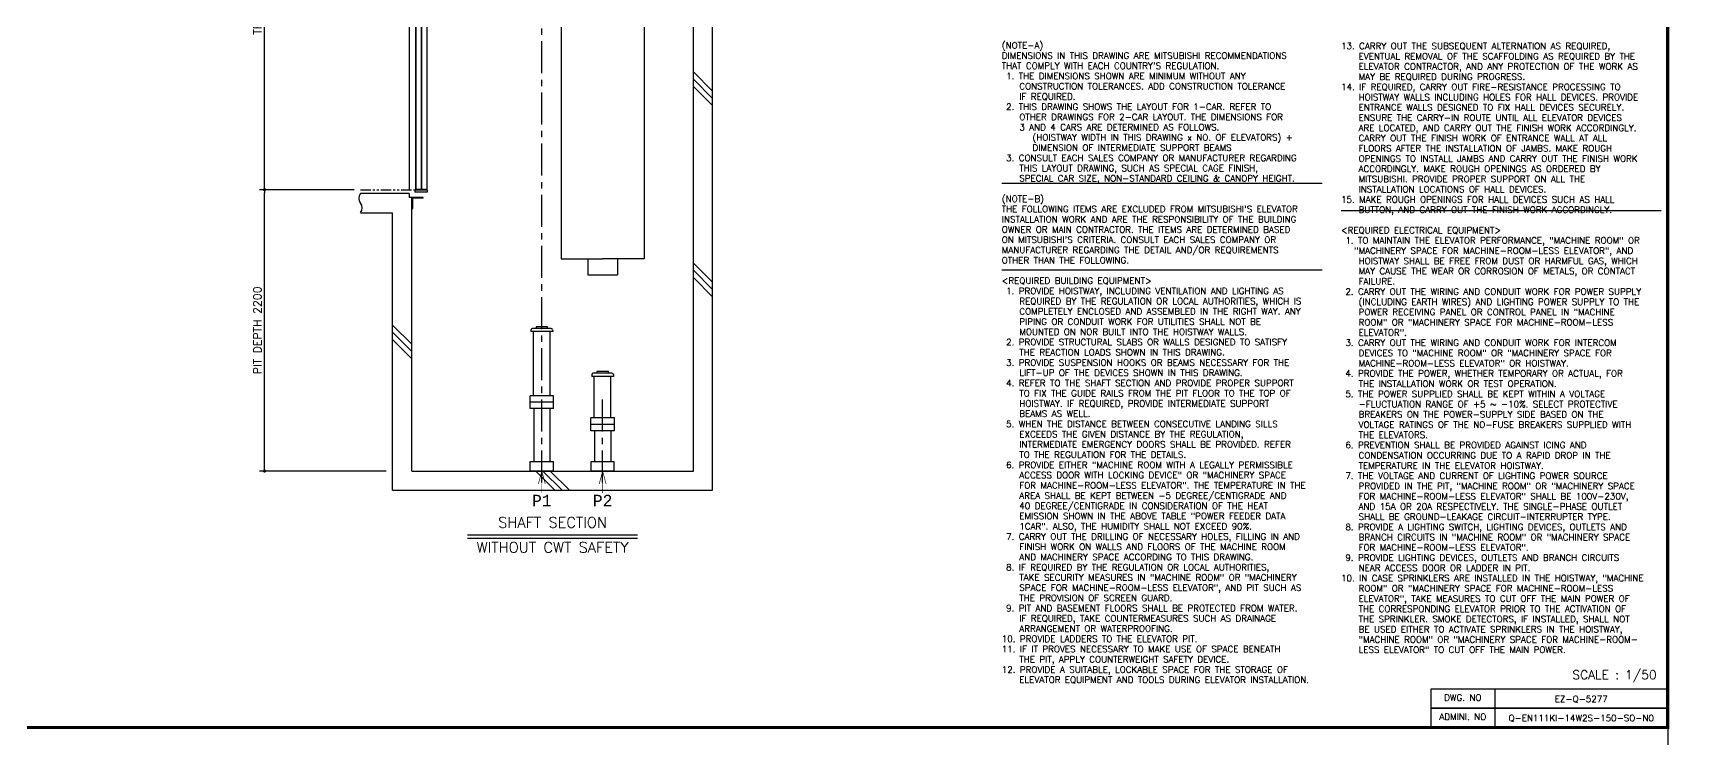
# Model space of a CAD drawing. Header units: millimetres. Extents: x -106996 to 276536, y -21995 to 37993.
# Drawn here: x -54766 to -41750, y -14588 to -9072 of the extents above; entities that cross this region are included whole.
import ezdxf
from ezdxf.enums import TextEntityAlignment as Align

# ---------------------------------------------------------------- set-up
doc = ezdxf.new("R2010")
doc.units = ezdxf.units.MM
doc.header["$LTSCALE"] = 100
doc.linetypes.add('CENTERX2', pattern=[4, 2.5, -0.5, 0.5, -0.5])
doc.linetypes.add('PHANTOM2', pattern=[31.75, 15.875, -3.175, 3.175, -3.175, 3.175, -3.175])
doc.layers.get('0').update_dxf_attribs({"color": 3})
for name, color, linetype in [('BUFFER', 3, 'Continuous'), ('BUILDING', 3, 'Continuous'), ('CENTER-LINE', 7, 'CENTERX2'), ('CWT', 1, 'Continuous'), ('DIM', 2, 'Continuous'), ('DOOR', 7, 'Continuous'), ('FRAME', 5, 'Continuous'), ('OTHERS', 4, 'Continuous'), ('SPEC', 7, 'Continuous'), ('W-DASHED-LINE', 111, 'PHANTOM2')]:
    doc.layers.add(name, color=color, linetype=linetype)
doc.styles.get("Standard").update_dxf_attribs({"font": 'romans.shx', "bigfont": 'bigfont.shx'})
doc.styles.add('STYLE1', font='monos.ttf')
doc.dimstyles.new('1-50IN', dxfattribs={"dimscale": 25, "dimtxt": 2.5, "dimasz": 1, "dimexe": 1.5, "dimexo": 2, "dimgap": 1, "dimtad": 3, "dimdsep": 46, "dimtxsty": 'Standard', "dimblk1": 'DOT', "dimblk2": 'DOT', "dimsah": 1, "dimcen": 0.09, "dimclrd": 256, "dimclre": 256, "dimclrt": 256, "dimadec": 0, "dimazin": 0, "dimtfac": 1, "dimtmove": 0, "dimatfit": 3, "dimldrblk": 'DOT', "dimfxl": 0, "dimtolj": 1, "dimtzin": 0, "dimarcsym": 0})

# ---------------------------------------------------------------- blocks, each defined once
blk = doc.blocks.new('SWALL1')
at = {"layer": 'BUILDING'}
for p, q in [((130, 150), (-250, 150)), ((130, 150), (130, 120)), ((-250, 0), (0, 0)), ((150, 120), (130, 120)), ((240, 120), (150, 120)), ((150, 120), (150, 30)), ((150, 30), (152, 30)), ((156, 106), (156, 34)), ((236, 114), (164, 114)), ((240, 120), (240, 118))]:
    blk.add_line(p, q, dxfattribs=at)
for centre, radius, start, end in [((-205, 112), 58.3, 139.986, 220.014), ((-295, 38), 58.3, 319.986, 40.014), ((152, 34), 4, 270, 0), ((164, 106), 8.5, 90, 180), ((236, 118), 4, 270, 0)]:
    blk.add_arc(centre, radius, start, end, dxfattribs=at)
blk = doc.blocks.new('SDOOR_HH2100W')
at = {"layer": 'DOOR', "ltscale": 170}
for p, q in [((-7, 2328), (-102, 2328)), ((-102, 2328), (-102, 2150)), ((-7, 2170), (-7, 2328)), ((-24, 2170), (-7, 2170)), ((-96, 0), (-96, -20)), ((0, 0), (0, -20)), ((0, -20), (-96, -20))]:
    blk.add_line(p, q, dxfattribs=at)
at = {"layer": 'DOOR'}
for p, q in [((-87, 2115), (-87, 5)), ((-87, 2115), (-47, 2115)), ((-47, 2115), (-47, 5)), ((-43, 2115), (-43, 5)), ((-43, 2115), (-3, 2115)), ((-3, 2115), (-3, 5)), ((-96, 0), (0, 0)), ((-87, 5), (-47, 5)), ((-43, 5), (-3, 5))]:
    blk.add_line(p, q, dxfattribs=at)
at = {"layer": 'OTHERS', "ltscale": 60}
for p, q in [((-141, 2135), (-141, 0)), ((-139, 2133), (-139, 2102)), ((-133, 2133), (-133, 2125)), ((-131, 2125), (-133, 2125)), ((-131, 2135), (-131, 2125)), ((-101, 2135), (-101, 2125)), ((-99, 2125), (-101, 2125))]:
    blk.add_line(p, q, dxfattribs=at)
at = {"layer": 'OTHERS', "ltscale": 150}
for p, q in [((-131, 2135), (-141, 2135)), ((-91, 2100), (-141, 2100)), ((-133, 2133), (-139, 2133)), ((-93, 2102), (-139, 2102))]:
    blk.add_line(p, q, dxfattribs=at)
at = {"layer": 'OTHERS', "ltscale": 25}
for p, q in [((-91, 2135), (-101, 2135)), ((-99, 2133), (-99, 2125)), ((-93, 2133), (-99, 2133)), ((-93, 2133), (-93, 2102)), ((-91, 2135), (-91, 0))]:
    blk.add_line(p, q, dxfattribs=at)
blk = doc.blocks.new('BUFFER_CAR_A')
at = {"linetype": 'Continuous'}
for p, q in [((-85, 1104), (-85, 1098)), ((-85, 1099), (-85, 1090)), ((85, 1090), (-85, 1090)), ((73, 1115), (-73, 1115)), ((-65, 588), (-65, 1090)), ((-45, 1128), (-45, 1115)), ((12, 1128), (-45, 1128)), ((26, 1128), (12, 1128)), ((45, 1128), (26, 1128)), ((45, 1115), (45, 1128)), ((65, 588), (65, 1090)), ((84, 1104), (85, 1098)), ((85, 1098), (85, 1090))]:
    blk.add_line(p, q, dxfattribs=at)
for centre, start, end in [((-73, 1103), 90, 178.041), ((73, 1103), 1.959, 90)]:
    blk.add_arc(centre, 11.5, start, end, dxfattribs=at)
at = {"layer": 'BUFFER'}
for p, q in [((-63, 488), (-63, 75)), ((63, 488), (63, 75))]:
    blk.add_line(p, q, dxfattribs=at)
at = {"layer": 'BUFFER', "linetype": 'Continuous'}
for p, q in [((-90, 75), (90, 75)), ((-90, 0), (-90, 75)), ((-63, 75), (63, 75)), ((90, 0), (90, 75))]:
    blk.add_line(p, q, dxfattribs=at)
at = {"layer": 'BUILDING'}
for p, q in [((-92, 488), (-92, 588)), ((92, 588), (-92, 588)), ((92, 538), (-92, 538)), ((92, 488), (92, 588)), ((92, 488), (-92, 488)), ((90, 0), (-90, 0))]:
    blk.add_line(p, q, dxfattribs=at)
at = {"layer": 'DIM', "const_width": 5}
for points in [[(0, 0), (-27, -102)], [(0, 0), (0, -173)], [(0, 0), (27, -102)]]:
    blk.add_lwpolyline(points, dxfattribs=at)
at = {"layer": 'DIM', "style": 'STYLE1'}
blk.add_text('P1', height=90, rotation=0, dxfattribs=at).set_placement((0, -186), align=Align.TOP_CENTER)
blk = doc.blocks.new('BUFFER_CWT_A')
at = {"linetype": 'Continuous'}
for p, q in [((-85, 754), (-85, 748)), ((-85, 749), (-85, 740)), ((85, 740), (-85, 740)), ((73, 765), (-73, 765)), ((-65, 415), (-65, 740)), ((-45, 778), (-45, 765)), ((12, 778), (-45, 778)), ((26, 778), (12, 778)), ((45, 778), (26, 778)), ((45, 765), (45, 778)), ((65, 415), (65, 740)), ((84, 754), (85, 748)), ((85, 748), (85, 740))]:
    blk.add_line(p, q, dxfattribs=at)
for centre, start, end in [((-73, 753), 90, 178.041), ((73, 753), 1.959, 90)]:
    blk.add_arc(centre, 11.5, start, end, dxfattribs=at)
at = {"layer": 'BUFFER'}
for p, q in [((-63, 315), (-63, 75)), ((63, 315), (63, 75))]:
    blk.add_line(p, q, dxfattribs=at)
at = {"layer": 'BUFFER', "linetype": 'Continuous'}
for p, q in [((-90, 75), (90, 75)), ((-90, 0), (-90, 75)), ((-63, 75), (63, 75)), ((90, 0), (90, 75))]:
    blk.add_line(p, q, dxfattribs=at)
at = {"layer": 'BUILDING'}
for p, q in [((-92, 315), (-92, 415)), ((92, 415), (-92, 415)), ((92, 315), (92, 415)), ((92, 365), (-92, 365)), ((92, 315), (-92, 315)), ((90, 0), (-90, 0))]:
    blk.add_line(p, q, dxfattribs=at)
at = {"layer": 'DIM', "const_width": 5}
for points in [[(0, 0), (-27, -102)], [(0, 0), (0, -173)], [(0, 0), (27, -102)]]:
    blk.add_lwpolyline(points, dxfattribs=at)
at = {"layer": 'DIM', "style": 'STYLE1'}
blk.add_text('P2', height=90, rotation=0, dxfattribs=at).set_placement((0, -186), align=Align.TOP_CENTER)
blk = doc.blocks.new('SCWT')
at = {"layer": 'CENTER-LINE'}
blk.add_line((-161, 2325), (-172, 3061), dxfattribs=at)
at = {"layer": 'CENTER-LINE', "ltscale": 0.3}
for p, q in [((0, 2515), (0, 2135)), ((186, 2325), (-191, 2325)), ((188, 2325), (-188, 2325))]:
    blk.add_line(p, q, dxfattribs=at)
at = {"layer": 'CWT'}
for p, q in [((-120, 2511), (-120, 1993)), ((120, 2511), (-120, 2511)), ((120, 2511), (120, 1993)), ((-325, 2145), (-325, 125)), ((-325, 2145), (-120, 2145)), ((120, 2145), (325, 2145)), ((325, 2145), (325, 125)), ((120, 1993), (-120, 1993)), ((-325, 125), (-25, 125)), ((-125, 125), (0, 125)), ((-115, 125), (-115, 0)), ((-115, 0), (115, 0)), ((125, 125), (0, 125)), ((325, 125), (25, 125)), ((115, 125), (115, 0))]:
    blk.add_line(p, q, dxfattribs=at)
blk.add_ellipse((0, 2325), major_axis=(161, 0), ratio=0.993892, start_param=-1.570796, end_param=4.712389, dxfattribs=at)
blk = doc.blocks.new('_DOT')
at = {"color": 0, "linetype": 'ByBlock'}
blk.add_line((-0.5, 0), (-1, 0), dxfattribs=at)
at = {"color": 0, "linetype": 'ByBlock', "const_width": 0.5}
blk.add_lwpolyline([(-0.25, 0, 1), (0.25, 0, 1)], format="xyb", close=True, dxfattribs=at)
blk = doc.blocks.new('*D575')
at = {"layer": 'DEFPOINTS', "color": 0, "transparency": 16777216}
for p in [(-52960, -10295), (-52210, -10295), (-51960, -12495)]:
    blk.add_point(p, dxfattribs=at)
at = {"layer": 'DIM', "lineweight": -2, "transparency": 16777216}
for p, q in [((-52260, -10295), (-52998, -10295)), ((-52960, -12470), (-52960, -10320)), ((-52010, -12495), (-52998, -12495))]:
    blk.add_line(p, q, dxfattribs=at)
at = {"layer": 'DIM', "lineweight": -2, "transparency": 16777216, "xscale": 25, "yscale": 25, "zscale": 25}
for p, rotation in [((-52960, -10295), 90), ((-52960, -12495), 270)]:
    blk.add_blockref('_DOT', p, dxfattribs=dict(at, rotation=rotation))
at = {"layer": 'DIM', "transparency": 16777216, "insert": (-53016, -11395), "char_height": 62.5, "attachment_point": 5, "rotation": 90}
blk.add_mtext('\\A1;PIT DEPTH 2200', dxfattribs=at)
blk = doc.blocks.new('*D576')
at = {"layer": 'DEFPOINTS', "color": 0, "transparency": 16777216}
for p in [(-52960, -7270), (-52210, -7270), (-52210, -10295)]:
    blk.add_point(p, dxfattribs=at)
at = {"layer": 'DIM', "lineweight": -2, "transparency": 16777216}
for p, q in [((-52260, -7270), (-52998, -7270)), ((-52960, -10270), (-52960, -7295)), ((-52260, -10295), (-52998, -10295))]:
    blk.add_line(p, q, dxfattribs=at)
at = {"layer": 'DIM', "lineweight": -2, "transparency": 16777216, "xscale": 25, "yscale": 25, "zscale": 25}
for p, rotation in [((-52960, -7270), 90), ((-52960, -10295), 270)]:
    blk.add_blockref('_DOT', p, dxfattribs=dict(at, rotation=rotation))
at = {"layer": 'DIM', "transparency": 16777216, "insert": (-53016, -8782), "char_height": 62.5, "attachment_point": 5, "rotation": 90}
blk.add_mtext('\\A1;TRAVEL 77000', dxfattribs=at)
blk = doc.blocks.new('SHAFT_SECTION_O')
at = {"layer": 'DIM'}
for p, q in [((-664, 25), (664, 25)), ((-664, 0), (664, 0))]:
    blk.add_line(p, q, dxfattribs=at)
blk.add_text('SHAFT SECTION', height=83.33, rotation=0, dxfattribs=at).set_placement((0, 56), align=Align.BOTTOM_CENTER)
blk.add_text('WITHOUT CWT SAFETY', height=83.33, rotation=0, dxfattribs=at).set_placement((0, -30), align=Align.TOP_CENTER)

msp = doc.modelspace()

# ---------------------------------------------------------------- linework, layer by layer
at = {"layer": 'BUILDING'}
for p, q in [((-49610.0000485, -12495), (-49610.0000485, -8011.55)), ((-49460.0000485, -12645), (-49460.0000485, -7964.39)), ((-49610.0000485, -9374.4633333), (-49460.0000485, -9524.4633333)), ((-49610.0000485, -9431.0333333), (-49460.0000485, -9581.0333333)), ((-49610.0000485, -9487.6033333), (-49460.0000485, -9637.6033333)), ((-51810.0000485, -12495), (-51810.0000485, -10355)), ((-51960.0000485, -12645), (-51960.0000485, -10475)), ((-49610.0000485, -10868.9466667), (-49460.0000485, -11018.9466667)), ((-49610.0000485, -10925.5166667), (-49460.0000485, -11075.5166667)), ((-49610.0000485, -10982.0866667), (-49460.0000485, -11132.0866667)), ((-51960.0000485, -11353.43), (-51810.0000485, -11503.43)), ((-51960.0000485, -11410), (-51810.0000485, -11560)), ((-51960.0000485, -11466.57), (-51810.0000485, -11616.57)), ((-51810.0000485, -12495), (-49610.0000485, -12495)), ((-50691.5700485, -12645), (-50841.5700485, -12495)), ((-50635.0000485, -12645), (-50785.0000485, -12495)), ((-50578.4300485, -12645), (-50728.4300485, -12495)), ((-51960.0000485, -12645), (-49460.0000485, -12645))]:
    msp.add_line(p, q, dxfattribs=at)
at = {"layer": 'CENTER-LINE'}
for p, q in [((-50794.0000485, -12585), (-50794.0000485, -7857.59)), ((-50319.0000485, -12585), (-50319.0000485, -11890))]:
    msp.add_line(p, q, dxfattribs=at)
at = {"layer": 'DEFPOINTS'}
msp.add_lwpolyline([(-42000.0000196, -15000), (-21000.0000196, -15000), (-21000.0000196, 0), (-42000.0000196, 0)], close=True, dxfattribs=at)
at = {"layer": 'FRAME'}
for p, q in [((-43350.0000485, -14200), (-43350.0000485, -14350)), ((-43350.0000485, -14350), (-43350.0000485, -14500))]:
    msp.add_line(p, q, dxfattribs=at)
at = {"layer": 'FRAME', "const_width": 25}
msp.add_lwpolyline([(-62000.0000485, -14500), (-42000.0000485, -14500), (-42000.0000485, -500), (-62000.0000485, -500)], close=True, dxfattribs=at)
at = {"layer": 'FRAME'}
for points in [[(-43850.0000485, -14350), (-42000.0000485, -14350), (-42000.0000485, -14200), (-43850.0000485, -14200)], [(-43850.0000485, -14500), (-42000.0000485, -14500), (-42000.0000485, -14350), (-43850.0000485, -14350)]]:
    msp.add_lwpolyline(points, close=True, dxfattribs=at)
at = {"layer": 'SPEC'}
for p, q in [((-47199.9995589, -10244.7369233), (-44699.9995589, -10244.7369233)), ((-44549.9995589, -10457.6860535), (-42049.9995589, -10457.6860535)), ((-47199.9995589, -10921.3591413), (-44699.9995589, -10921.3591413))]:
    msp.add_line(p, q, dxfattribs=at)
at = {"layer": 'W-DASHED-LINE', "ltscale": 0.05}
msp.add_line((-52210.0000485, -10295), (-51786.0000485, -10295), dxfattribs=at)

# ---------------------------------------------------------------- block references
at = {"layer": 'BUFFER'}
for name, p in [('BUFFER_CAR_A', (-50794.0000485, -12495)), ('BUFFER_CWT_A', (-50319.0000485, -12495))]:
    msp.add_blockref(name, p, dxfattribs=at)
at = {"layer": 'BUILDING'}
msp.add_blockref('SWALL1', (-51960.0000485, -10475), dxfattribs=at)
at = {"layer": 'CWT'}
msp.add_blockref('SCWT', (-50319.0000485, -10960), dxfattribs=at)
at = {"layer": 'DIM'}
msp.add_blockref('SHAFT_SECTION_O', (-50710.0000485, -13020), dxfattribs=at)
at = {"layer": 'DOOR'}
msp.add_blockref('SDOOR_HH2100W', (-51690.0000485, -10295), dxfattribs=at)

# ---------------------------------------------------------------- texts
at = {"layer": 'SPEC'}
msp.add_text('SCALE : 1/50', height=70, dxfattribs=at).set_placement((-42086.7455552, -14144.1162552), align=Align.BOTTOM_RIGHT)
for s, p in [('DWG. NO', (-43600.0000485, -14306.6666667)), ('ADMINI. NO', (-43600.0000485, -14456.6666667))]:
    msp.add_text(s, height=50, dxfattribs=at).set_placement(p, align=Align.BOTTOM_CENTER)
at = {"layer": 'SPEC', "char_height": 50, "attachment_point": 4, "line_spacing_factor": 0.96}
for s, insert in [('(NOTE-A)\\PDIMENSIONS IN THIS DRAWING ARE MITSUBISHI RECOMMENDATIONS\\PTHAT COMPLY WITH EACH COUNTRY\'S REGULATION.\\P 1. THE DIMENSIONS SHOWN ARE MINIMUM WITHOUT ANY \\P    CONSTRUCTION TOLERANCES. ADD CONSTRUCTION TOLERANCE\\P    IF REQUIRED.\\P 2. THIS DRAWING SHOWS THE LAYOUT FOR 1-CAR. REFER TO\\P    OTHER DRAWINGS FOR 2-CAR LAYOUT. THE DIMENSIONS FOR\\P    3 AND 4 CARS ARE DETERMINED AS FOLLOWS.\\P       (HOISTWAY WIDTH IN THIS DRAWING x NO. OF ELEVATORS) +\\P       DIMENSION OF INTERMEDIATE SUPPORT BEAMS\\P 3. CONSULT EACH SALES COMPANY OR MANUFACTURER REGARDING\\P    THIS LAYOUT DRAWING, SUCH AS SPECIAL CAGE FINISH,\\P    SPECIAL CAR SIZE, NON-STANDARD CEILING & CANOPY HEIGHT.\\P\\P(NOTE-B)\\PTHE FOLLOWING ITEMS ARE EXCLUDED FROM MITSUBISHI\'S ELEVATOR\\PINSTALLATION WORK AND ARE THE RESPONSIBILITY OF THE BUILDING\\POWNER OR MAIN CONTRACTOR. THE ITEMS ARE DETERMINED BASED\\PON MITSUBISHI\'S CRITERIA. CONSULT EACH SALES COMPANY OR\\PMANUFACTURER REGARDING THE DETAIL AND/OR REQUIREMENTS\\POTHER THAN THE FOLLOWING.\\P\\P<REQUIRED BUILDING EQUIPMENT>\\P 1. PROVIDE HOISTWAY, INCLUDING VENTILATION AND LIGHTING AS\\P    REQUIRED BY THE REGULATION OR LOCAL AUTHORITIES, WHICH IS\\P    COMPLETELY ENCLOSED AND ASSEMBLED IN THE RIGHT WAY. ANY\\P    PIPING OR CONDUIT WORK FOR UTILITIES SHALL NOT BE \\P    MOUNTED ON NOR BUILT INTO THE HOISTWAY WALLS.\\P 2. PROVIDE STRUCTURAL SLABS OR WALLS DESIGNED TO SATISFY\\P    THE REACTION LOADS SHOWN IN THIS DRAWING.\\P 3. PROVIDE SUSPENSION HOOKS OR BEAMS NECESSARY FOR THE\\P    LIFT-UP OF THE DEVICES SHOWN IN THIS DRAWING.\\P 4. REFER TO THE SHAFT SECTION AND PROVIDE PROPER SUPPORT\\P    TO FIX THE GUIDE RAILS FROM THE PIT FLOOR TO THE TOP OF\\P    HOISTWAY. IF REQUIRED, PROVIDE INTERMEDIATE SUPPORT\\P    BEAMS AS WELL.\\P 5. WHEN THE DISTANCE BETWEEN CONSECUTIVE LANDING SILLS\\P    EXCEEDS THE GIVEN DISTANCE BY THE REGULATION,\\P    INTERMEDIATE EMERGENCY DOORS SHALL BE PROVIDED. REFER\\P    TO THE REGULATION FOR THE DETAILS.\\P 6. PROVIDE EITHER "MACHINE ROOM WITH A LEGALLY PERMISSIBLE\\P    ACCESS DOOR WITH LOCKING DEVICE" OR "MACHINERY SPACE\\P    FOR MACHINE-ROOM-LESS ELEVATOR". THE TEMPERATURE IN THE\\P    AREA SHALL BE KEPT BETWEEN -5 DEGREE/CENTIGRADE AND\\P    40 DEGREE/CENTIGRADE IN CONSIDERATION OF THE HEAT\\P    EMISSION SHOWN IN THE ABOVE TABLE "POWER FEEDER DATA\\P    1CAR". ALSO, THE HUMIDITY SHALL NOT EXCEED 90%.\\P 7. CARRY OUT THE DRILLING OF NECESSARY HOLES, FILLING IN AND\\P    FINISH WORK ON WALLS AND FLOORS OF THE MACHINE ROOM\\P    AND MACHINERY SPACE ACCORDING TO THIS DRAWING.\\P 8. IF REQUIRED BY THE REGULATION OR LOCAL AUTHORITIES, \\P    TAKE SECURITY MEASURES IN "MACHINE ROOM" OR "MACHINERY\\P    SPACE FOR MACHINE-ROOM-LESS ELEVATOR", AND PIT SUCH AS\\P    THE PROVISION OF SCREEN GUARD.\\P 9. PIT AND BASEMENT FLOORS SHALL BE PROTECTED FROM WATER.\\P    IF REQUIRED, TAKE COUNTERMEASURES SUCH AS DRAINAGE \\P    ARRANGEMENT OR WATERPROOFING.\\P10. PROVIDE LADDERS TO THE ELEVATOR PIT.\\P11. IF IT PROVES NECESSARY TO MAKE USE OF SPACE BENEATH\\P    THE PIT, APPLY COUNTERWEIGHT SAFETY DEVICE.\\P12. PROVIDE A SUITABLE, LOCKABLE SPACE FOR THE STORAGE OF\\P    ELEVATOR EQUIPMENT AND TOOLS DURING ELEVATOR INSTALLATION. ', (-47201.4331734, -11649.27693)), ('\\pi-74.67,l74.67;13. CARRY OUT THE SUBSEQUENT ALTERNATION AS REQUIRED,\\P    EVENTUAL REMOVAL OF THE SCAFFOLDING AS REQUIRED BY THE \\P    ELEVATOR CONTRACTOR, AND ANY PROTECTION OF THE WORK AS\\P    MAY BE REQUIRED DURING PROGRESS.\\P\\pi-105.6,l105.6;14. IF REQUIRED, CARRY OUT FIRE-RESISTANCE PROCESSING TO\\P    HOISTWAY WALLS INCLUDING HOLES FOR HALL DEVICES. PROVIDE\\P    ENTRANCE WALLS DESIGNED TO FIX HALL DEVICES SECURELY.\\P    ENSURE THE CARRY-IN ROUTE UNTIL ALL ELEVATOR DEVICES\\P    ARE LOCATED, AND CARRY OUT THE FINISH WORK ACCORDINGLY.\\P    CARRY OUT THE FINISH WORK OF ENTRANCE WALL AT ALL\\P    FLOORS AFTER THE INSTALLATION OF JAMBS. MAKE ROUGH\\P    OPENINGS TO INSTALL JAMBS AND CARRY OUT THE FINISH WORK\\P    ACCORDINGLY. MAKE ROUGH OPENINGS AS ORDERED BY\\P    MITSUBISHI. PROVIDE PROPER SUPPORT ON ALL THE\\P    INSTALLATION LOCATIONS OF HALL DEVICES.\\P\\pi-93.33,l93.33;15. MAKE ROUGH OPENINGS FOR HALL DEVICES SUCH AS HALL\\P    BUTTON, AND CARRY OUT THE FINISH WORK ACCORDINGLY.\\P\\P<REQUIRED ELECTRICAL EQUIPMENT>\\P 1. TO MAINTAIN THE ELEVATOR PERFORMANCE, "MACHINE ROOM" OR\\P   "MACHINERY SPACE FOR MACHINE-ROOM-LESS ELEVATOR", AND\\P    HOISTWAY SHALL BE FREE FROM DUST OR HARMFUL GAS, WHICH\\P    MAY CAUSE THE WEAR OR CORROSION OF METALS, OR CONTACT\\P    FAILURE.\\P 2. CARRY OUT THE WIRING AND CONDUIT WORK FOR POWER SUPPLY\\P    (INCLUDING EARTH WIRES) AND LIGHTING POWER SUPPLY TO THE\\P    POWER RECEIVING PANEL OR CONTROL PANEL IN "MACHINE\\P    ROOM" OR "MACHINERY SPACE FOR MACHINE-ROOM-LESS\\P    ELEVATOR".\\P 3. CARRY OUT THE WIRING AND CONDUIT WORK FOR INTERCOM\\P    DEVICES TO "MACHINE ROOM" OR "MACHINERY SPACE FOR\\P    MACHINE-ROOM-LESS ELEVATOR" OR HOISTWAY.\\P 4. PROVIDE THE POWER, WHETHER TEMPORARY OR ACTUAL, FOR\\P    THE INSTALLATION WORK OR TEST OPERATION.\\P 5. THE POWER SUPPLIED SHALL BE KEPT WITHIN A VOLTAGE\\P    -FLUCTUATION RANGE OF +5 ~ -10%. SELECT PROTECTIVE\\P    BREAKERS ON THE POWER-SUPPLY SIDE BASED ON THE\\P    VOLTAGE RATINGS OF THE NO-FUSE BREAKERS SUPPLIED WITH\\P    THE ELEVATORS.\\P 6. PREVENTION SHALL BE PROVIDED AGAINST ICING AND\\P    CONDENSATION OCCURRING DUE TO A RAPID DROP IN THE\\P    TEMPERATURE IN THE ELEVATOR HOISTWAY.\\P 7. THE VOLTAGE AND CURRENT OF LIGHTING POWER SOURCE\\P    PROVIDED IN THE PIT, "MACHINE ROOM" OR "MACHINERY SPACE\\P    FOR MACHINE-ROOM-LESS ELEVATOR" SHALL BE 100V-230V,\\P    AND 15A OR 20A RESPECTIVELY. THE SINGLE-PHASE OUTLET\\P    SHALL BE GROUND-LEAKAGE CIRCUIT-INTERRUPTER TYPE.\\P 8. PROVIDE A LIGHTING SWITCH, LIGHTING DEVICES, OUTLETS AND\\P    BRANCH CIRCUITS IN "MACHINE ROOM" OR "MACHINERY SPACE\\P    FOR MACHINE-ROOM-LESS ELEVATOR".\\P 9. PROVIDE LIGHTING DEVICES, OUTLETS AND BRANCH CIRCUITS\\P    NEAR ACCESS DOOR OR LADDER IN PIT.\\P10. IN CASE SPRINKLERS ARE INSTALLED IN THE HOISTWAY, "MACHINE\\P    ROOM" OR "MACHINERY SPACE FOR MACHINE-ROOM-LESS\\P    ELEVATOR", TAKE MEASURES TO CUT OFF THE MAIN POWER OF\\P    THE CORRESPONDING ELEVATOR PRIOR TO THE ACTIVATION OF\\P    THE SPRINKLER. SMOKE DETECTORS, IF INSTALLED, SHALL NOT\\P    BE USED EITHER TO ACTIVATE SPRINKLERS IN THE HOISTWAY,\\P    "MACHINE ROOM" OR "MACHINERY SPACE FOR MACHINE-ROOM-\\P    LESS ELEVATOR" TO CUT OFF THE MAIN POWER.', (-44551.4331734, -11532.0413542))]:
    msp.add_mtext(s, dxfattribs=dict(at, insert=insert))
at = {"layer": 'SPEC', "char_height": 50, "attachment_point": 8}
for s, insert in [('EZ-Q-5277', (-42675.0000485, -14306.6667)), ('Q-EN111KI-14W2S-150-SO-N0', (-42675.0000485, -14456.6667))]:
    msp.add_mtext(s, dxfattribs=dict(at, insert=insert))

# ---------------------------------------------------------------- dimensions: what is measured, and where the dimension line sits
at = {"layer": 'DIM'}
for base, p1, p2, text, picture, middle in [((-52960.0000485, -7270), (-52210.0000485, -10295), (-52210.0000485, -7270), 'TRAVEL 77000', '*D576', (-52960.0000485, -8782.5)), ((-52960.0000485, -10295), (-51960.0000485, -12495), (-52210.0000485, -10295), 'PIT DEPTH <>', '*D575', (-52960.0000485, -11395))]:
    dim = msp.add_linear_dim(base=base, p1=p1, p2=p2, angle=90, text=text, dimstyle='1-50IN', override={"dimpost": '\\X'}, dxfattribs=at)
    dim.commit()
    dim.dimension.update_dxf_attribs({"geometry": picture, "text_midpoint": middle, "dimtype": 160})

doc.saveas('drawing.dxf')
